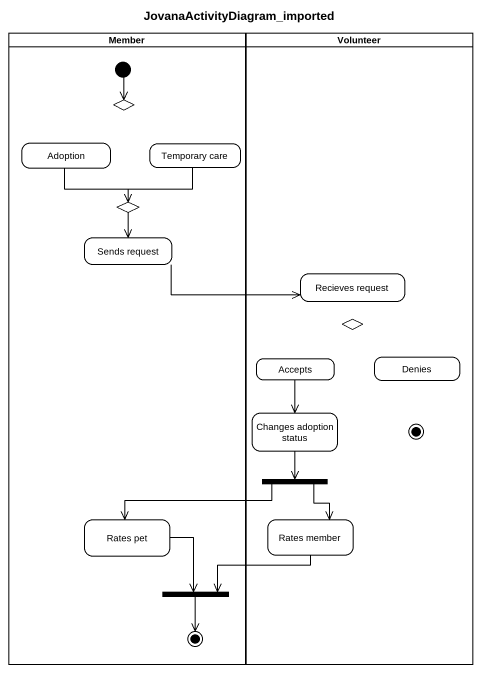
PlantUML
@startuml
title JovanaActivityDiagram_imported
hide empty description
state Member <<partition>> {
  state choice1 <<choice>>
  state Adoption
  state "Temporary care" as Temporary_care
  state choice2 <<choice>>
  state "Sends request" as Sends_request
  state "Rates pet" as Rates_pet
  state fork2 <<join>>
  [*] --> choice1
  fork2 --> [*]
}
state Volunteer <<partition>> {
  state "Recieves request" as Recieves_request
  state choice3 <<choice>>
  state Accepts
  state Denies
  state "Changes adoption status" as Changes_adoption_status
  state final1 <<end>>
  state fork1 <<fork>>
  state "Rates member" as Rates_member
}
Adoption --> choice2
Temporary_care --> choice2
choice2 --> Sends_request
Sends_request -right-> Recieves_request
Accepts --> Changes_adoption_status
Changes_adoption_status --> fork1
fork1 -left-> Rates_pet
fork1 --> Rates_member
Rates_pet --> fork2
Rates_member -left-> fork2
@enduml
